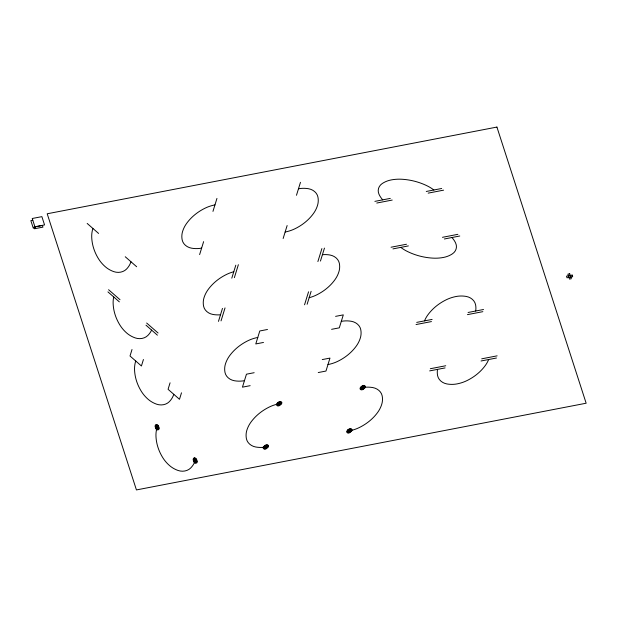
<?xml version="1.0" encoding="UTF-8"?>
<svg xmlns="http://www.w3.org/2000/svg" width="617" height="617" viewBox="0 0 617 617"><rect width="100%" height="100%" fill="white"/><g stroke="black" fill="none" stroke-linecap="round" stroke-linejoin="round"><path stroke-width="0.93" d="M132.007 349.507L130.01 355.994L141.424 365.989L143.429 359.503M199.623 254.605L203.618 241.64M212.958 211.384L216.953 198.419M170.068 382.825L168.071 389.304L179.485 399.299L181.491 392.813M218.464 321.38L222.467 308.407M231.799 278.159L235.802 265.194M221.033 320.879L225.035 307.914M234.367 277.658L238.37 264.693M283.141 238.501L287.136 225.537M296.476 195.28L300.471 182.316M304.551 304.783L308.554 291.81M317.886 261.562L321.889 248.589M307.127 304.281L311.122 291.317M320.454 261.06L324.457 248.096M32.778 220.238L30.85 220.608L33.279 228.12L35.2 227.75L32.238 218.495L41.879 216.644L44.555 224.927L34.914 226.786M374.881 201.373L390.299 198.396M426.278 191.463L441.695 188.486M376.779 203.039L392.204 200.062M428.175 193.129L443.6 190.152M391.055 247.224L406.48 244.247M442.458 237.314L457.876 234.337M392.96 248.89L408.377 245.913M444.356 238.98L459.773 236.002M267.493 329.486L259.788 330.974L255.785 343.939L263.49 342.45M335.594 316.359L343.307 314.871L339.304 327.835L331.591 329.324M568.967 277.457L570.771 277.11M416.706 322.382L432.131 319.413M468.102 312.472L483.527 309.503M416.043 324.542L431.46 321.573M467.439 314.639L482.856 311.662M254.158 372.707L246.453 374.195L242.45 387.16L250.163 385.671M322.259 359.58L329.972 358.091L325.969 371.056L318.256 372.545M430.319 368.727L445.736 365.758M481.715 358.824L497.132 355.847M429.656 370.894L445.073 367.917M481.052 360.984L496.469 358.007M87.174 223.439L98.597 233.434M125.243 256.749L136.658 266.745M108.592 289.712L120.014 299.708M146.653 323.03L158.075 333.018M107.929 291.88L119.343 301.867M145.99 325.19L157.404 335.178M570.355 275.429L570.879 277.056M568.311 275.822L568.835 277.449M437.515 369.375A23.909 20.145 8.5 0 0 437.623 375.738A11.337 9.556 8.5 0 0 447.024 383.967A23.909 20.145 8.5 0 0 457.058 383.897A37.444 31.544 8.5 0 0 466.892 380.643A56.571 47.656 8.5 0 0 485.271 365.557A37.444 31.544 8.5 0 0 488.649 359.518M475.661 311.022A23.909 20.145 8.5 0 0 475.553 304.651A11.337 9.556 8.5 0 0 466.151 296.422A23.909 20.145 8.5 0 0 456.117 296.492A37.444 31.544 8.5 0 0 446.284 299.754A56.571 47.656 8.5 0 0 427.905 314.832A37.444 31.544 8.5 0 0 424.527 320.879M400.78 247.378A37.444 31.544 8.5 0 0 407.436 251.489A56.571 47.656 8.5 0 0 432.841 258.13A37.444 31.544 8.5 0 0 443.5 257.436A23.909 20.145 8.5 0 0 452.392 253.857A11.337 9.556 8.5 0 0 455.693 243.183A23.909 20.145 8.5 0 0 451.914 237.522M433.874 189.997A37.444 31.544 8.5 0 0 427.219 185.887A56.571 47.656 8.5 0 0 401.821 179.246A37.444 31.544 8.5 0 0 391.155 179.94A23.909 20.145 8.5 0 0 382.262 183.519A11.337 9.556 8.5 0 0 378.969 194.193A23.909 20.145 8.5 0 0 382.748 199.854M349.384 430.851A37.444 31.544 8.5 0 0 359.217 427.596A56.571 47.656 8.5 0 0 377.596 412.511A37.444 31.544 8.5 0 0 381.746 404.289A23.909 20.145 8.5 0 0 382.154 395.79A11.337 9.556 8.5 0 0 372.753 387.561A23.909 20.145 8.5 0 0 362.719 387.63M327.966 364.57A37.444 31.544 8.5 0 0 337.8 361.315A56.571 47.656 8.5 0 0 356.179 346.23A37.444 31.544 8.5 0 0 360.336 338.008A23.909 20.145 8.5 0 0 360.737 329.509A11.337 9.556 8.5 0 0 351.335 321.287A23.909 20.145 8.5 0 0 341.301 321.357M309.156 297.71A37.444 31.544 8.5 0 0 316.382 295.042A56.571 47.656 8.5 0 0 334.761 279.956A37.444 31.544 8.5 0 0 338.918 271.735A23.909 20.145 8.5 0 0 339.327 263.235A11.337 9.556 8.5 0 0 329.918 255.006A23.909 20.145 8.5 0 0 322.421 254.713M285.139 232.015A37.444 31.544 8.5 0 0 294.972 228.76A56.571 47.656 8.5 0 0 313.351 213.675A37.444 31.544 8.5 0 0 317.508 205.453A23.909 20.145 8.5 0 0 317.909 196.954A11.337 9.556 8.5 0 0 308.508 188.725A23.909 20.145 8.5 0 0 298.474 188.794M265.865 446.955A23.909 20.145 8.5 0 1 255.831 447.024A11.337 9.556 8.5 0 1 246.43 438.795A23.909 20.145 8.5 0 1 246.831 430.296A37.444 31.544 8.5 0 1 250.988 422.074A56.571 47.656 8.5 0 1 269.367 406.989A37.444 31.544 8.5 0 1 279.2 403.734M257.783 337.453A37.444 31.544 8.5 0 0 247.949 340.715A56.571 47.656 8.5 0 0 229.57 355.801A37.444 31.544 8.5 0 0 225.421 364.022A23.909 20.145 8.5 0 0 225.012 372.514A11.337 9.556 8.5 0 0 234.414 380.743A23.909 20.145 8.5 0 0 244.448 380.674M233.774 271.765A37.444 31.544 8.5 0 0 226.539 274.434A56.571 47.656 8.5 0 0 208.16 289.52A37.444 31.544 8.5 0 0 204.003 297.741A23.909 20.145 8.5 0 0 203.602 306.24A11.337 9.556 8.5 0 0 213.004 314.469A23.909 20.145 8.5 0 0 220.508 314.763M214.955 204.898A37.444 31.544 8.5 0 0 205.122 208.16A56.571 47.656 8.5 0 0 186.743 223.238A37.444 31.544 8.5 0 0 182.586 231.468A23.909 20.145 8.5 0 0 182.185 239.959A11.337 9.556 8.5 0 0 191.586 248.188A23.909 20.145 8.5 0 0 201.62 248.119M157.134 427.265A37.444 31.544 8.5 0 0 155.97 436.273A56.571 47.656 8.5 0 0 162.996 458.007A37.444 31.544 8.5 0 0 169.498 465.534A23.909 20.145 8.5 0 0 177.989 470.447A11.337 9.556 8.5 0 0 190.684 468.002A23.909 20.145 8.5 0 0 195.196 460.583M135.717 360.991A37.444 31.544 8.5 0 0 134.56 369.999A56.571 47.656 8.5 0 0 141.578 391.726A37.444 31.544 8.5 0 0 148.08 399.253A23.909 20.145 8.5 0 0 156.579 404.174A11.337 9.556 8.5 0 0 169.274 401.721A23.909 20.145 8.5 0 0 173.778 394.302M151.581 330.08A23.909 20.145 8.5 0 1 147.856 335.447A11.337 9.556 8.5 0 1 135.162 337.892A23.909 20.145 8.5 0 1 126.662 332.979A37.444 31.544 8.5 0 1 120.161 325.452A56.571 47.656 8.5 0 1 113.142 303.718A37.444 31.544 8.5 0 1 113.721 296.947M130.951 261.747A23.909 20.145 8.5 0 1 126.439 269.166A11.337 9.556 8.5 0 1 113.744 271.619A23.909 20.145 8.5 0 1 105.252 266.698A37.444 31.544 8.5 0 1 98.751 259.171A56.571 47.656 8.5 0 1 91.725 237.445A37.444 31.544 8.5 0 1 92.889 228.437M264.84 447.155C266.621 449.562 267.57 443.77 264.84 447.155M265.349 447.055C266.243 448.258 266.721 445.366 265.349 447.055M278.174 403.934C279.948 406.341 280.905 400.556 278.174 403.934M278.683 403.834C279.578 405.037 280.056 402.145 278.683 403.834M348.358 431.052C350.14 433.458 351.088 427.674 348.358 431.052M348.867 430.951C349.762 432.155 350.24 429.262 348.867 430.951M361.693 387.831C363.475 390.237 364.423 384.453 361.693 387.831M362.202 387.731C363.097 388.934 363.575 386.041 362.202 387.731M156.371 426.602C156.826 430.813 159.201 425.375 156.371 426.602M156.749 426.933C156.98 429.039 158.168 426.324 156.749 426.933M194.432 459.912C194.887 464.123 197.263 458.686 194.432 459.912M194.81 460.243C195.041 462.349 196.229 459.634 194.81 460.243M277.851 402.554L277.041 403.41A3.748 3.154 8.5 0 0 276.632 404.228A2.391 2.013 8.5 0 0 276.586 405.076L277.527 405.901A2.391 2.013 8.5 0 0 278.529 405.893A3.748 3.154 8.5 0 0 279.516 405.57L281.352 404.058A3.748 3.154 8.5 0 0 281.768 403.24A2.391 2.013 8.5 0 0 281.807 402.392L280.928 401.567A2.537 2.136 8.5 0 0 279.863 401.574A3.748 3.154 8.5 0 0 278.884 401.898L277.851 402.554M278.12 402.793L277.473 403.472A2.992 2.522 8.5 0 0 277.141 404.127A1.913 1.612 8.5 0 0 277.11 404.806L277.866 405.469A1.913 1.612 8.5 0 0 278.668 405.462A2.992 2.522 8.5 0 0 279.455 405.199L280.92 403.996A2.992 2.522 8.5 0 0 281.252 403.341A1.913 1.612 8.5 0 0 281.29 402.654L280.581 401.999A2.028 1.712 8.5 0 0 279.732 402.006A2.992 2.522 8.5 0 0 278.946 402.269L278.12 402.793M278.39 403.024L277.905 403.541A2.244 1.89 8.5 0 0 277.658 404.035A1.435 1.211 8.5 0 0 277.635 404.544L278.198 405.037A1.435 1.211 8.5 0 0 278.799 405.03A2.244 1.89 8.5 0 0 279.385 404.837L280.488 403.927A2.244 1.89 8.5 0 0 280.743 403.433A1.435 1.211 8.5 0 0 280.766 402.924L280.241 402.431A1.527 1.28 8.5 0 0 279.601 402.438A2.244 1.89 8.5 0 0 279.007 402.631L278.39 403.024M264.516 445.775L263.714 446.623A3.748 3.154 8.5 0 0 263.297 447.448A2.391 2.013 8.5 0 0 263.251 448.297L264.192 449.122A2.391 2.013 8.5 0 0 265.194 449.114A3.748 3.154 8.5 0 0 266.182 448.79L268.017 447.279A3.748 3.154 8.5 0 0 268.434 446.461A2.391 2.013 8.5 0 0 268.472 445.605L267.593 444.788A2.537 2.136 8.5 0 0 266.529 444.795A3.748 3.154 8.5 0 0 265.549 445.119L264.516 445.775M264.786 446.014L264.138 446.693A2.992 2.522 8.5 0 0 263.806 447.348A1.913 1.612 8.5 0 0 263.775 448.027L264.531 448.69A1.913 1.612 8.5 0 0 265.333 448.682A2.992 2.522 8.5 0 0 266.12 448.42L267.585 447.217A2.992 2.522 8.5 0 0 267.917 446.554A1.913 1.612 8.5 0 0 267.955 445.875L267.254 445.219A2.028 1.712 8.5 0 0 266.397 445.227A2.992 2.522 8.5 0 0 265.611 445.482L264.786 446.014M265.055 446.245L264.57 446.754A2.244 1.89 8.5 0 0 264.323 447.248A1.435 1.211 8.5 0 0 264.3 447.765L264.863 448.258A1.435 1.211 8.5 0 0 265.464 448.251A2.244 1.89 8.5 0 0 266.058 448.058L267.153 447.148A2.244 1.89 8.5 0 0 267.408 446.654A1.435 1.211 8.5 0 0 267.431 446.145L266.906 445.651A1.527 1.28 8.5 0 0 266.266 445.659A2.244 1.89 8.5 0 0 265.672 445.852L265.055 446.245M361.369 386.45L360.567 387.306A3.748 3.154 8.5 0 0 360.151 388.124A2.391 2.013 8.5 0 0 360.104 388.98L361.045 389.797A2.391 2.013 8.5 0 0 362.048 389.79A3.748 3.154 8.5 0 0 363.035 389.466L364.871 387.962A3.748 3.154 8.5 0 0 365.287 387.137A2.391 2.013 8.5 0 0 365.326 386.288L364.446 385.463A2.537 2.136 8.5 0 0 363.382 385.471A3.748 3.154 8.5 0 0 362.403 385.795L361.369 386.45M361.639 386.689L360.991 387.368A2.992 2.522 8.5 0 0 360.66 388.031A1.913 1.612 8.5 0 0 360.629 388.71L361.385 389.366A1.913 1.612 8.5 0 0 362.187 389.358A2.992 2.522 8.5 0 0 362.973 389.096L364.439 387.892A2.992 2.522 8.5 0 0 364.77 387.237A1.913 1.612 8.5 0 0 364.809 386.558L364.107 385.895A2.028 1.712 8.5 0 0 363.251 385.903A2.992 2.522 8.5 0 0 362.464 386.165L361.639 386.689M361.909 386.921L361.423 387.437A2.244 1.89 8.5 0 0 361.176 387.931A1.435 1.211 8.5 0 0 361.153 388.44L361.716 388.934A1.435 1.211 8.5 0 0 362.318 388.926A2.244 1.89 8.5 0 0 362.912 388.733L364.015 387.831A2.244 1.89 8.5 0 0 364.261 387.337A1.435 1.211 8.5 0 0 364.285 386.82L363.76 386.327A1.527 1.28 8.5 0 0 363.12 386.335A2.244 1.89 8.5 0 0 362.526 386.527L361.909 386.921M348.042 429.671L347.232 430.527A3.748 3.154 8.5 0 0 346.816 431.345A2.391 2.013 8.5 0 0 346.777 432.193L347.71 433.018A2.391 2.013 8.5 0 0 348.721 433.011A3.748 3.154 8.5 0 0 349.7 432.687L351.536 431.175A3.748 3.154 8.5 0 0 351.952 430.358A2.391 2.013 8.5 0 0 351.991 429.509L351.119 428.684A2.537 2.136 8.5 0 0 350.047 428.692A3.748 3.154 8.5 0 0 349.068 429.016L348.042 429.671M348.304 429.91L347.664 430.589A2.992 2.522 8.5 0 0 347.325 431.244A1.913 1.612 8.5 0 0 347.294 431.931L348.05 432.586A1.913 1.612 8.5 0 0 348.852 432.579A2.992 2.522 8.5 0 0 349.638 432.316L351.104 431.113A2.992 2.522 8.5 0 0 351.443 430.458A1.913 1.612 8.5 0 0 351.474 429.771L350.772 429.116A2.028 1.712 8.5 0 0 349.916 429.123A2.992 2.522 8.5 0 0 349.129 429.386L348.304 429.91M348.574 430.142L348.088 430.658A2.244 1.89 8.5 0 0 347.841 431.152A1.435 1.211 8.5 0 0 347.818 431.661L348.381 432.155A1.435 1.211 8.5 0 0 348.983 432.147A2.244 1.89 8.5 0 0 349.577 431.954L350.68 431.044A2.244 1.89 8.5 0 0 350.926 430.55A1.435 1.211 8.5 0 0 350.95 430.041L350.425 429.548A1.527 1.28 8.5 0 0 349.785 429.555A2.244 1.89 8.5 0 0 349.191 429.748L348.574 430.142M156.255 424.565L155.677 424.858A2.391 2.013 8.5 0 0 155.229 425.599A3.748 3.154 8.5 0 0 155.114 426.501L155.816 428.676A3.748 3.154 8.5 0 0 156.463 429.432A2.391 2.013 8.5 0 0 157.312 429.918L158.584 429.679A2.391 2.013 8.5 0 0 159.032 428.931A3.748 3.154 8.5 0 0 159.155 428.036L158.446 425.861A3.748 3.154 8.5 0 0 157.798 425.105A2.537 2.136 8.5 0 0 156.895 424.589L156.255 424.565M156.433 425.105L155.97 425.344A1.913 1.612 8.5 0 0 155.607 425.938A2.992 2.522 8.5 0 0 155.515 426.656L156.078 428.391A2.992 2.522 8.5 0 0 156.602 429A1.913 1.612 8.5 0 0 157.281 429.393L158.291 429.193A1.913 1.612 8.5 0 0 158.654 428.599A2.992 2.522 8.5 0 0 158.746 427.882L158.183 426.139A2.992 2.522 8.5 0 0 157.667 425.537A2.028 1.712 8.5 0 0 156.942 425.121L156.433 425.105M156.61 425.645L156.263 425.823A1.435 1.211 8.5 0 0 155.993 426.27A2.244 1.89 8.5 0 0 155.924 426.81L156.34 428.113A2.244 1.89 8.5 0 0 156.733 428.568A1.435 1.211 8.5 0 0 157.242 428.861L158.006 428.715A1.435 1.211 8.5 0 0 158.276 428.267A2.244 1.89 8.5 0 0 158.345 427.728L157.921 426.424A2.244 1.89 8.5 0 0 157.536 425.969A1.527 1.28 8.5 0 0 156.988 425.661L156.61 425.645M194.316 457.876L193.746 458.169A2.391 2.013 8.5 0 0 193.291 458.917A3.748 3.154 8.5 0 0 193.175 459.812L193.877 461.986A3.748 3.154 8.5 0 0 194.525 462.742A2.391 2.013 8.5 0 0 195.381 463.228L196.646 462.989A2.391 2.013 8.5 0 0 197.101 462.241A3.748 3.154 8.5 0 0 197.216 461.346L196.514 459.171A3.748 3.154 8.5 0 0 195.859 458.416A2.537 2.136 8.5 0 0 194.957 457.899L194.316 457.876M194.494 458.416L194.031 458.655A1.913 1.612 8.5 0 0 193.669 459.249A2.992 2.522 8.5 0 0 193.576 459.966L194.139 461.709A2.992 2.522 8.5 0 0 194.663 462.31A1.913 1.612 8.5 0 0 195.342 462.704L196.353 462.503A1.913 1.612 8.5 0 0 196.715 461.909A2.992 2.522 8.5 0 0 196.808 461.192L196.245 459.449A2.992 2.522 8.5 0 0 195.728 458.847A2.028 1.712 8.5 0 0 195.003 458.431L194.494 458.416M194.671 458.955L194.324 459.133A1.435 1.211 8.5 0 0 194.054 459.58A2.244 1.89 8.5 0 0 193.985 460.12L194.401 461.423A2.244 1.89 8.5 0 0 194.795 461.878A1.435 1.211 8.5 0 0 195.304 462.172L196.067 462.025A1.435 1.211 8.5 0 0 196.337 461.578A2.244 1.89 8.5 0 0 196.407 461.038L195.982 459.734A2.244 1.89 8.5 0 0 195.597 459.279A1.527 1.28 8.5 0 0 195.057 458.971L194.671 458.955M496.924 127.071L47.2 213.775L136.434 489.929L586.15 403.225L496.924 127.071M42.403 225.475L33.974 227.102L34.506 228.76L42.943 227.133L42.403 225.475M569.699 273.794L567.895 274.141L569.491 279.085L571.296 278.737L569.699 273.794M572.167 275.082L566.499 276.169L567.023 277.797L572.692 276.709L572.167 275.082"/></g></svg>
